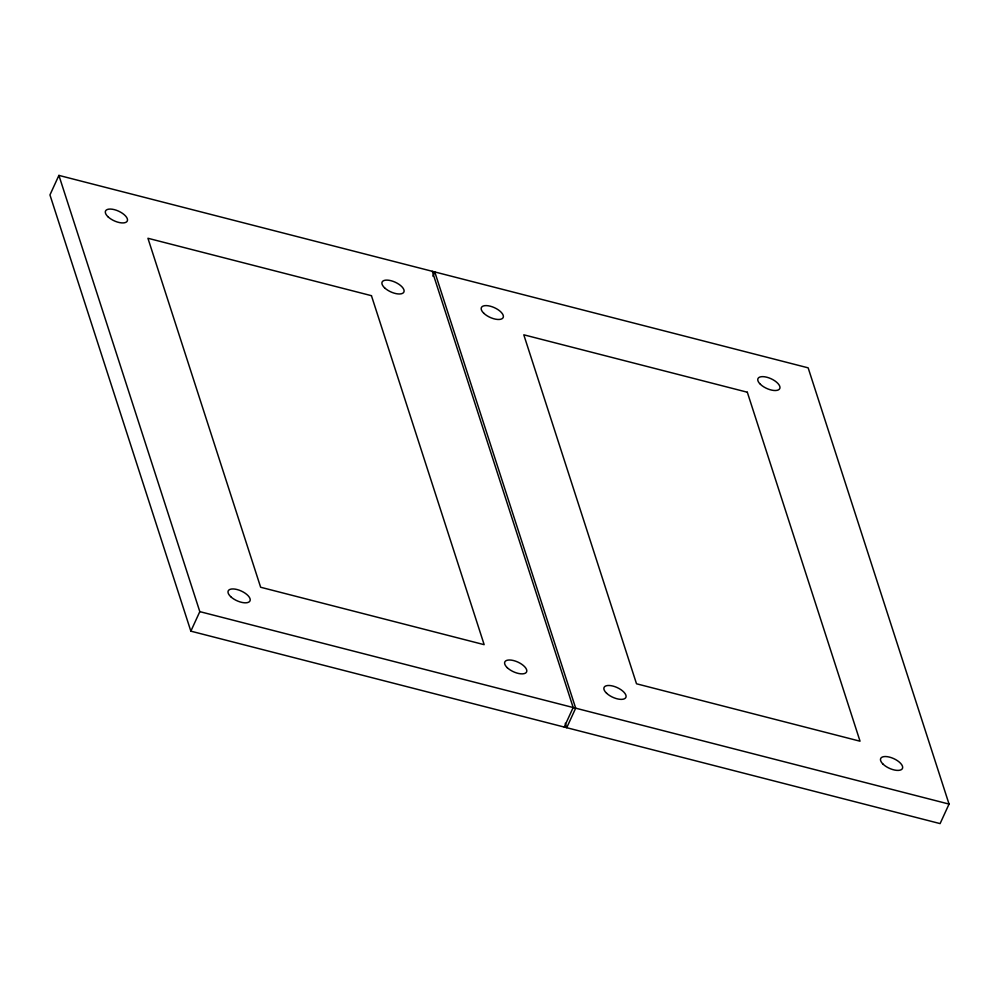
<?xml version="1.0" encoding="UTF-8"?>
<svg xmlns="http://www.w3.org/2000/svg" width="999" height="999" viewBox="0 0 999 999"><rect width="100%" height="100%" fill="white"/><g stroke="black" fill="none" stroke-linecap="round" stroke-linejoin="round"><path stroke-width="1.5" d="M58.904 175.399L49.95 194.917L190.846 631.156L940.096 823.601L949.05 804.083L808.154 367.844L58.904 175.399L199.812 611.638L190.846 631.156M432.854 276.124L434.777 271.94L575.674 708.179L566.72 727.709L565.284 723.251M564.223 727.06L573.176 707.529L432.28 271.291M199.812 611.638L949.05 804.083M371.441 295.679L147.927 238.262L260.639 587.25L484.165 644.667L371.441 295.679M747.314 392.22L523.788 334.802L636.513 683.791L860.039 741.208L747.314 392.22M760.426 384.34A11.988 5.32 24.6 0 0 779.345 389.198A11.988 5.32 24.6 0 0 766.807 377.222A11.988 5.32 24.6 0 0 760.426 384.34M483.828 313.286A11.988 5.32 24.6 0 0 502.759 318.157A11.988 5.32 24.6 0 0 490.209 306.181A11.988 5.32 24.6 0 0 483.828 313.286M883.128 764.223A11.988 5.32 24.6 0 0 902.047 769.08A11.988 5.32 24.6 0 0 889.51 757.117A11.988 5.32 24.6 0 0 883.128 764.223M606.53 693.181A11.988 5.32 24.6 0 0 625.461 698.039A11.988 5.32 24.6 0 0 612.911 686.063A11.988 5.32 24.6 0 0 606.53 693.181M384.553 287.787A11.988 5.32 24.6 0 0 403.484 292.657A11.988 5.32 24.6 0 0 390.934 280.682A11.988 5.32 24.6 0 0 384.553 287.787M107.967 216.746A11.988 5.32 24.6 0 0 126.885 221.603A11.988 5.32 24.6 0 0 114.348 209.64A11.988 5.32 24.6 0 0 107.967 216.746M507.255 667.682A11.988 5.32 24.6 0 0 526.186 672.539A11.988 5.32 24.6 0 0 513.636 660.576A11.988 5.32 24.6 0 0 507.255 667.682M230.669 596.64A11.988 5.32 24.6 0 0 249.588 601.498A11.988 5.32 24.6 0 0 237.038 589.522A11.988 5.32 24.6 0 0 230.669 596.64"/></g></svg>
